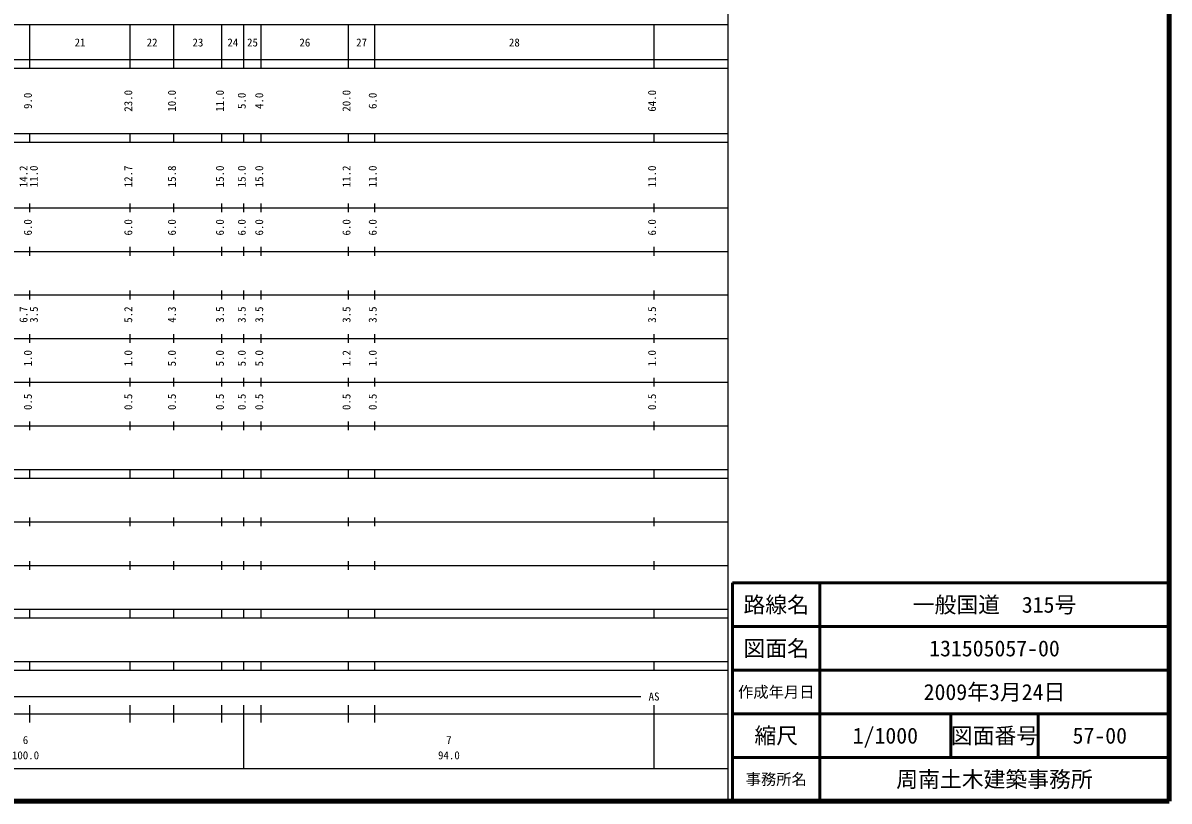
# Model space of a CAD drawing. Units: millimetres on the paper, enlarged 1000 times. Extents: x 40000 to 680000, y 20000 to 380000.
# Drawn here: x 417406 to 680000, y 20000 to 198357 of the extents above; entities that cross this region are included whole.
import ezdxf
from ezdxf.enums import TextEntityAlignment as Align

# ---------------------------------------------------------------- set-up
doc = ezdxf.new("R2010")
doc.units = ezdxf.units.MM
doc.header["$LTSCALE"] = 1000
for name, color, linetype, lineweight in [('M-TTL', 2, 'Continuous', 140), ('M-TTL-BAND', 7, 'Continuous', 25), ('M-TTL-FRAM', 2, 'Continuous', 50), ('M-TTL-LINE', 7, 'Continuous', 50)]:
    doc.layers.add(name, color=color, linetype=linetype, lineweight=lineweight)
doc.layers.add('M-TTL-TXT', color=7, linetype='Continuous')
doc.styles.add('ＭＳ ゴシック', font='')
doc.styles.get('ＭＳ ゴシック').set_extended_font_data('MS Gothic')

msp = doc.modelspace()

# ---------------------------------------------------------------- linework, layer by layer
at = {"layer": 'M-TTL'}
for p, q in [((680000, 20000), (680000, 380000)), ((40000, 20000), (680000, 20000))]:
    msp.add_line(p, q, dxfattribs=at)
at = {"layer": 'M-TTL-BAND'}
for p, q in [((579000, 20000), (579000, 370000)), ((68000, 198000), (579000, 198000)), ((419000, 188000), (419000, 198000)), ((442000, 188000), (442000, 198000)), ((452000, 188000), (452000, 198000)), ((463000, 188000), (463000, 198000)), ((468000, 188000), (468000, 198000)), ((472000, 188000), (472000, 198000)), ((492000, 188000), (492000, 198000)), ((498000, 188000), (498000, 198000)), ((562000, 188000), (562000, 198000)), ((40000, 190000), (579000, 190000)), ((40000, 188000), (579000, 188000)), ((40000, 173000), (579000, 173000)), ((40000, 171000), (579000, 171000)), ((419000, 171000), (419000, 173000)), ((442000, 171000), (442000, 173000)), ((452000, 171000), (452000, 173000)), ((463000, 171000), (463000, 173000)), ((468000, 171000), (468000, 173000)), ((472000, 171000), (472000, 173000)), ((492000, 171000), (492000, 173000)), ((498000, 171000), (498000, 173000)), ((562000, 171000), (562000, 173000)), ((40000, 156000), (579000, 156000)), ((419000, 155000), (419000, 157000)), ((442000, 155000), (442000, 157000)), ((452000, 155000), (452000, 157000)), ((463000, 155000), (463000, 157000)), ((468000, 155000), (468000, 157000)), ((472000, 155000), (472000, 157000)), ((492000, 155000), (492000, 157000)), ((498000, 155000), (498000, 157000)), ((562000, 155000), (562000, 157000)), ((46000, 146000), (579000, 146000)), ((419000, 145000), (419000, 147000)), ((442000, 145000), (442000, 147000)), ((452000, 145000), (452000, 147000)), ((463000, 145000), (463000, 147000)), ((468000, 145000), (468000, 147000)), ((472000, 145000), (472000, 147000)), ((492000, 145000), (492000, 147000)), ((498000, 145000), (498000, 147000)), ((562000, 145000), (562000, 147000)), ((419000, 135000), (419000, 137000)), ((442000, 135000), (442000, 137000)), ((452000, 135000), (452000, 137000)), ((463000, 135000), (463000, 137000)), ((468000, 135000), (468000, 137000)), ((472000, 135000), (472000, 137000)), ((492000, 135000), (492000, 137000)), ((498000, 135000), (498000, 137000)), ((562000, 135000), (562000, 137000)), ((52000, 136000), (579000, 136000)), ((419000, 125000), (419000, 127000)), ((442000, 125000), (442000, 127000)), ((452000, 125000), (452000, 127000)), ((463000, 125000), (463000, 127000)), ((468000, 125000), (468000, 127000)), ((472000, 125000), (472000, 127000)), ((492000, 125000), (492000, 127000)), ((498000, 125000), (498000, 127000)), ((562000, 125000), (562000, 127000)), ((46000, 126000), (579000, 126000)), ((52000, 116000), (579000, 116000)), ((419000, 115000), (419000, 117000)), ((442000, 115000), (442000, 117000)), ((452000, 115000), (452000, 117000)), ((463000, 115000), (463000, 117000)), ((468000, 115000), (468000, 117000)), ((472000, 115000), (472000, 117000)), ((492000, 115000), (492000, 117000)), ((498000, 115000), (498000, 117000)), ((562000, 115000), (562000, 117000)), ((46000, 106000), (579000, 106000)), ((419000, 105000), (419000, 107000)), ((442000, 105000), (442000, 107000)), ((452000, 105000), (452000, 107000)), ((463000, 105000), (463000, 107000)), ((468000, 105000), (468000, 107000)), ((472000, 105000), (472000, 107000)), ((492000, 105000), (492000, 107000)), ((498000, 105000), (498000, 107000)), ((562000, 105000), (562000, 107000)), ((40000, 96000), (579000, 96000)), ((419000, 94000), (419000, 96000)), ((442000, 94000), (442000, 96000)), ((452000, 94000), (452000, 96000)), ((463000, 94000), (463000, 96000)), ((468000, 94000), (468000, 96000)), ((472000, 94000), (472000, 96000)), ((492000, 94000), (492000, 96000)), ((498000, 94000), (498000, 96000)), ((562000, 94000), (562000, 96000)), ((40000, 94000), (579000, 94000)), ((419000, 83000), (419000, 85000)), ((442000, 83000), (442000, 85000)), ((452000, 83000), (452000, 85000)), ((463000, 83000), (463000, 85000)), ((468000, 83000), (468000, 85000)), ((472000, 83000), (472000, 85000)), ((492000, 83000), (492000, 85000)), ((498000, 83000), (498000, 85000)), ((562000, 83000), (562000, 85000)), ((49000, 84000), (579000, 84000)), ((40000, 74000), (579000, 74000)), ((419000, 73000), (419000, 75000)), ((442000, 73000), (442000, 75000)), ((452000, 73000), (452000, 75000)), ((463000, 73000), (463000, 75000)), ((468000, 73000), (468000, 75000)), ((472000, 73000), (472000, 75000)), ((492000, 73000), (492000, 75000)), ((498000, 73000), (498000, 75000)), ((562000, 73000), (562000, 75000)), ((40000, 64000), (579000, 64000)), ((419000, 62000), (419000, 64000)), ((442000, 62000), (442000, 64000)), ((452000, 62000), (452000, 64000)), ((463000, 62000), (463000, 64000)), ((468000, 62000), (468000, 64000)), ((472000, 62000), (472000, 64000)), ((492000, 62000), (492000, 64000)), ((498000, 62000), (498000, 64000)), ((562000, 62000), (562000, 64000)), ((40000, 62000), (579000, 62000)), ((40000, 52000), (579000, 52000)), ((40000, 50000), (579000, 50000)), ((419000, 50000), (419000, 52000)), ((442000, 50000), (442000, 52000)), ((452000, 50000), (452000, 52000)), ((463000, 50000), (463000, 52000)), ((468000, 50000), (468000, 52000)), ((472000, 50000), (472000, 52000)), ((492000, 50000), (492000, 52000)), ((498000, 50000), (498000, 52000)), ((562000, 50000), (562000, 52000)), ((71000, 44000), (559000, 44000)), ((40000, 40000), (579000, 40000)), ((419000, 38000), (419000, 42000)), ((442000, 38000), (442000, 42000)), ((452000, 38000), (452000, 42000)), ((463000, 38000), (463000, 42000)), ((468000, 27500), (468000, 42000)), ((472000, 38000), (472000, 42000)), ((492000, 38000), (492000, 42000)), ((498000, 38000), (498000, 42000)), ((562000, 27500), (562000, 42000)), ((68000, 27500), (579000, 27500))]:
    msp.add_line(p, q, dxfattribs=at)
at = {"layer": 'M-TTL-FRAM'}
for p, q in [((680000, 70000), (580000, 70000)), ((580000, 70000), (580000, 20000))]:
    msp.add_line(p, q, dxfattribs=at)
at = {"layer": 'M-TTL-LINE'}
for p, q in [((600000, 70000), (600000, 20000)), ((680000, 60000), (580000, 60000)), ((680000, 50000), (580000, 50000)), ((680000, 40000), (580000, 40000)), ((630000, 40000), (630000, 30000)), ((650000, 40000), (650000, 30000)), ((680000, 30000), (580000, 30000))]:
    msp.add_line(p, q, dxfattribs=at)

# ---------------------------------------------------------------- texts
at = {"layer": 'M-TTL-BAND', "style": 'ＭＳ ゴシック'}
for s, p in [('21', (430500, 192405)), ('22', (447000, 192405)), ('23', (457500, 192405)), ('24', (465500, 192405)), ('25', (470000, 192405)), ('26', (482000, 192405)), ('27', (495000, 192405)), ('28', (530000, 192405)), ('AS', (562000, 42500)), ('6', (418000, 32523)), ('7', (515000, 32523)), ('100.0', (418000, 29033)), ('94.0', (515000, 29033))]:
    msp.add_text(s, height=1833, dxfattribs=at).set_placement(p, align=Align.BOTTOM_CENTER)
for s, p in [('9.0', (420000, 180500)), ('23.0', (443000, 180500)), ('10.0', (453000, 180500)), ('11.0', (464000, 180500)), ('5.0', (469000, 180500)), ('4.0', (473000, 180500)), ('20.0', (493000, 180500)), ('6.0', (499000, 180500)), ('64.0', (563000, 180500)), ('14.2', (419000, 163174)), ('11.0', (421370, 163174)), ('12.7', (443000, 163174)), ('15.8', (453000, 163174)), ('15.0', (464000, 163174)), ('15.0', (469000, 163174)), ('15.0', (473000, 163174)), ('11.2', (493000, 163174)), ('11.0', (499000, 163174)), ('11.0', (563000, 163174)), ('6.0', (420000, 151500)), ('6.0', (443000, 151500)), ('6.0', (453000, 151500)), ('6.0', (464000, 151500)), ('6.0', (469000, 151500)), ('6.0', (473000, 151500)), ('6.0', (493000, 151500)), ('6.0', (499000, 151500)), ('6.0', (563000, 151500)), ('6.7', (419000, 131500)), ('3.5', (421370, 131500)), ('5.2', (443000, 131500)), ('4.3', (453000, 131500)), ('3.5', (464000, 131500)), ('3.5', (469000, 131500)), ('3.5', (473000, 131500)), ('3.5', (493000, 131500)), ('3.5', (499000, 131500)), ('3.5', (563000, 131500)), ('1.0', (420000, 121500)), ('1.0', (443000, 121500)), ('5.0', (453000, 121500)), ('5.0', (464000, 121500)), ('5.0', (469000, 121500)), ('5.0', (473000, 121500)), ('1.2', (493000, 121500)), ('1.0', (499000, 121500)), ('1.0', (563000, 121500)), ('0.5', (420000, 111500)), ('0.5', (443000, 111500)), ('0.5', (453000, 111500)), ('0.5', (464000, 111500)), ('0.5', (469000, 111500)), ('0.5', (473000, 111500)), ('0.5', (493000, 111500)), ('0.5', (499000, 111500)), ('0.5', (563000, 111500))]:
    msp.add_text(s, height=1833, rotation=90, dxfattribs=at).set_placement(p, align=Align.BOTTOM_CENTER)
at = {"layer": 'M-TTL-TXT', "style": 'ＭＳ ゴシック'}
for s, height, p in [('路線名', 3666, (590000, 65000)), ('路線名', 3666, (590000, 65000)), ('一般国道\u3000315号', 3666, (640000, 65000)), ('図面名', 3666, (590000, 55000)), ('図面名', 3666, (590000, 55000)), ('131505057-00', 3666, (640000, 55000)), ('2009年3月24日', 3666, (640000, 45000)), ('作成年月日', 2566, (590000, 45000)), ('作成年月日', 2566, (590000, 45000)), ('縮尺', 3666, (590000, 35000)), ('縮尺', 3666, (590000, 35000)), ('1/1000', 3666, (615000, 35000)), ('図面番号', 3666, (640000, 35000)), ('図面番号', 3666, (640000, 35000)), ('57-00', 3666, (664125, 35000)), ('事務所名', 2566, (590000, 25000)), ('事務所名', 2566, (590000, 25000)), ('周南土木建築事務所', 3666, (640000, 25000))]:
    msp.add_text(s, height=height, dxfattribs=at).set_placement(p, align=Align.MIDDLE_CENTER)

doc.saveas('drawing.dxf')
